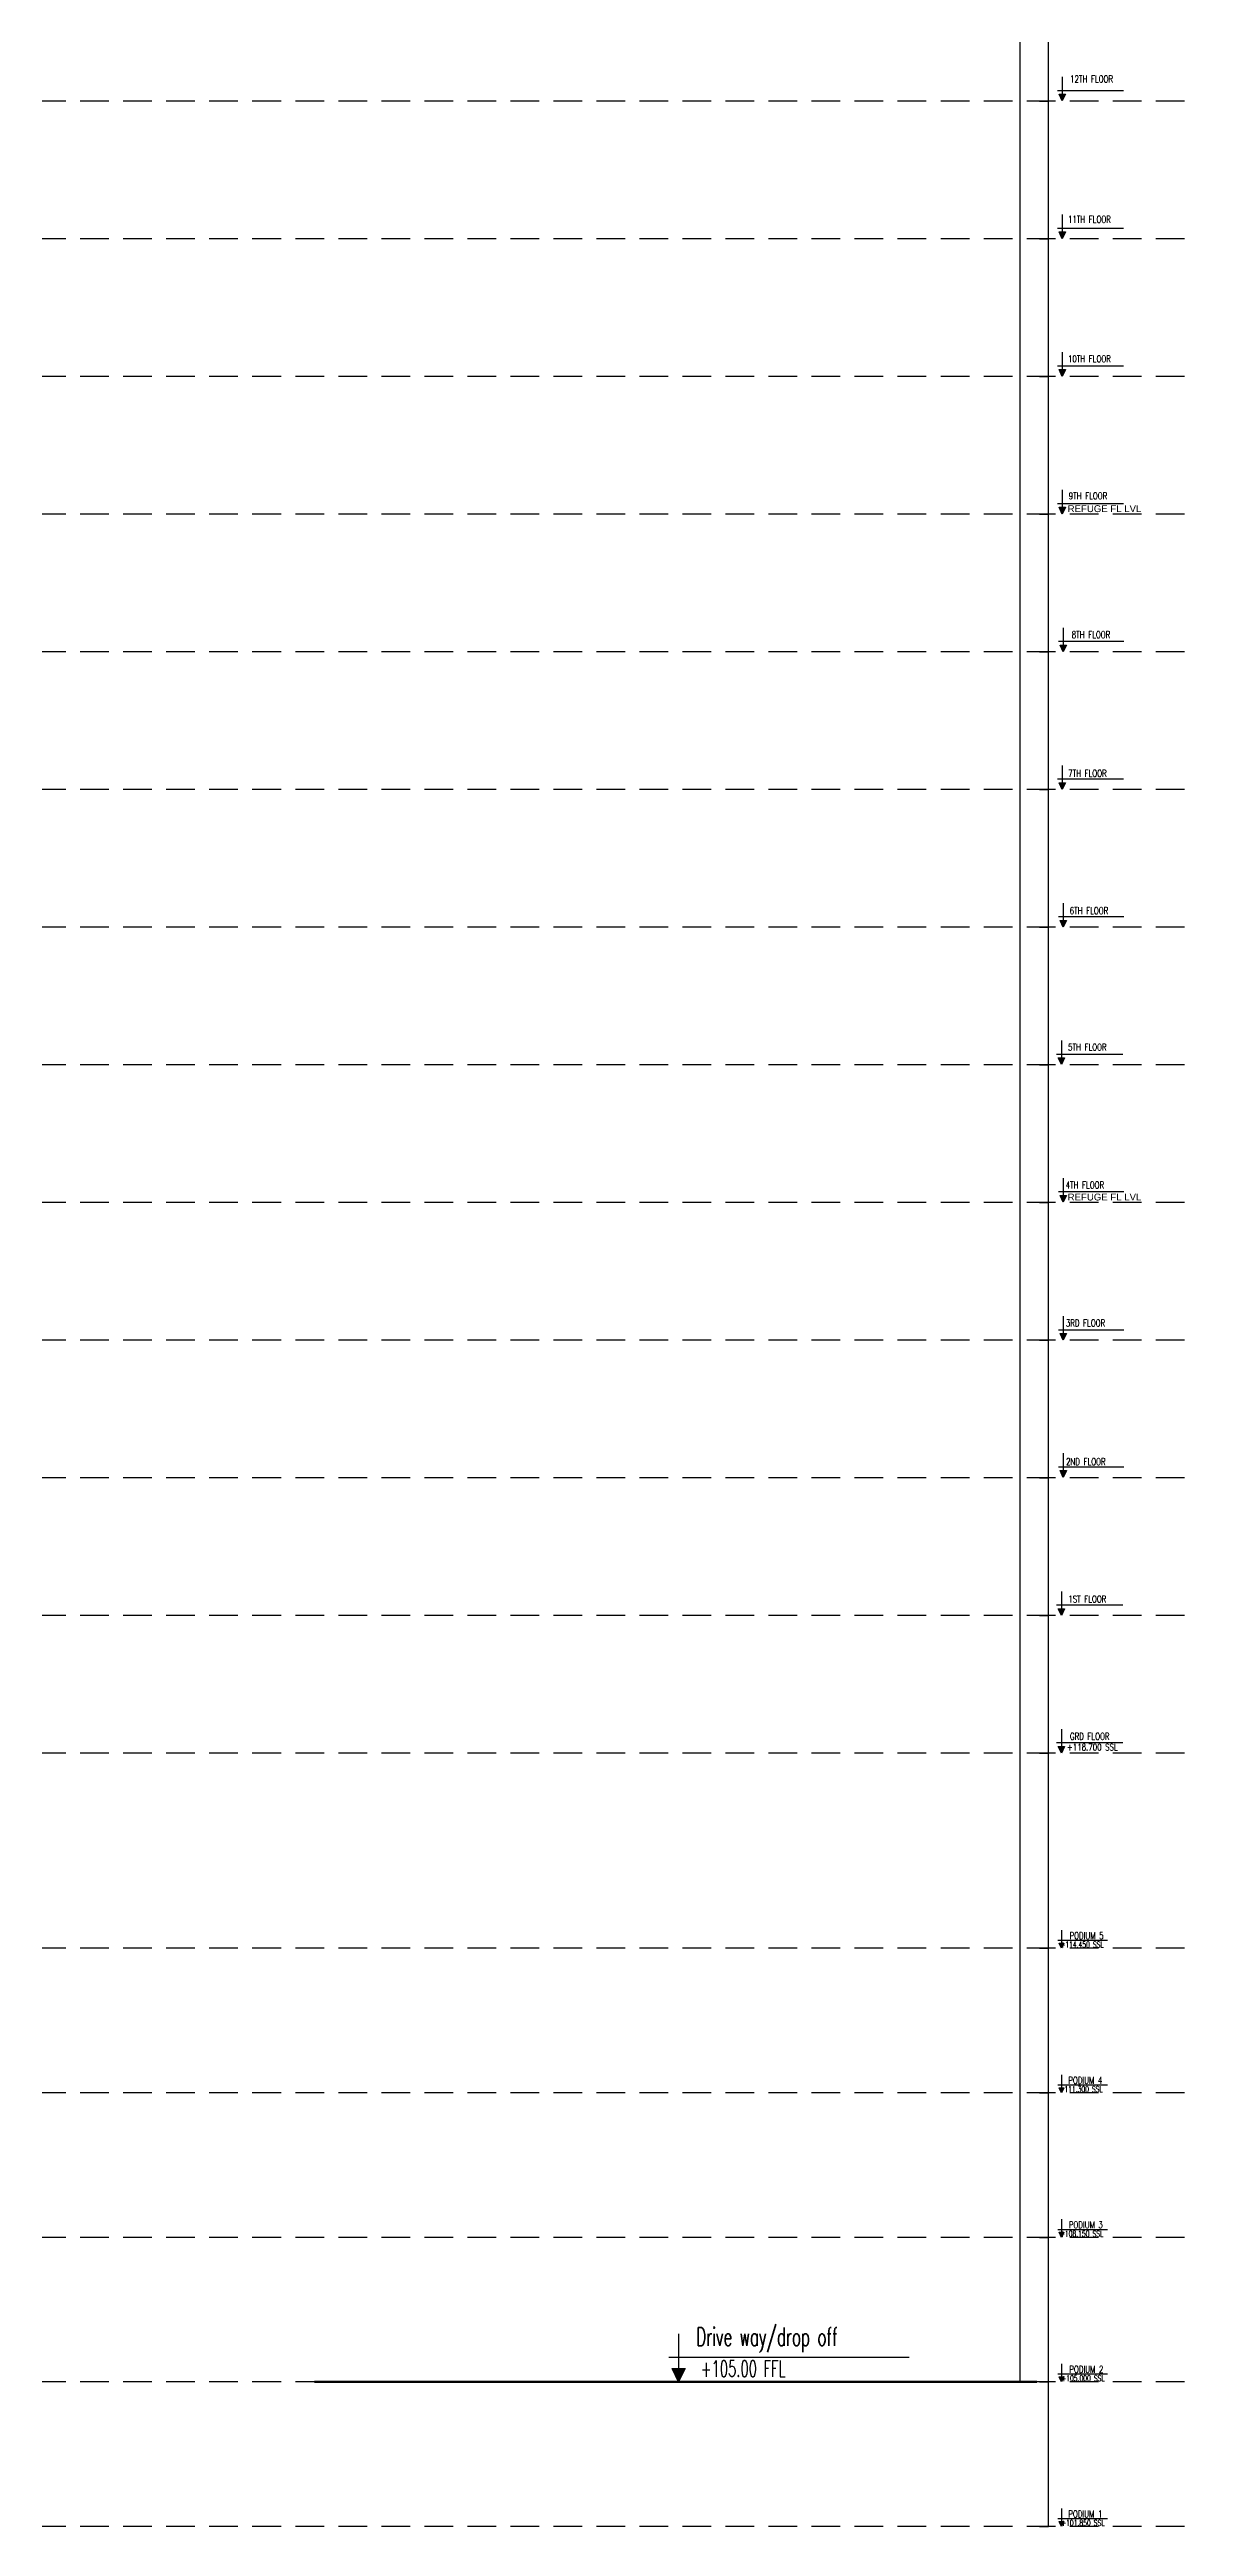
# Model space of a CAD drawing. Header units: millimetres. Extents: x 1066295 to 1300022, y -5734212 to -5454663.
# Drawn here: x 1234621 to 1259352, y -5563843 to -5509869 of the extents above; entities that cross this region are included whole.
import ezdxf
from ezdxf.enums import TextEntityAlignment as Align

# ---------------------------------------------------------------- set-up
doc = ezdxf.new("R2010")
doc.units = ezdxf.units.MM
doc.header["$LTSCALE"] = 1000
doc.header["$MEASUREMENT"] = 0
doc.linetypes.add('AUDIT_D_120904163729-0', pattern=[0])
doc.linetypes.add('T9_PROFILE SECTIONS$0$HIDDEN2', pattern=[0.1875, 0.125, -0.0625])
doc.layers.get('0').update_dxf_attribs({"linetype": 'AUDIT_D_120904163729-0'})
doc.layers.add('T9_PROFILE SECTIONS$0$a-Text', color=4, linetype='Continuous', lineweight=0)
for name, color, linetype in [('T9_PROFILE SECTIONS$0$B-AR-ANNO-E DECK FLOOR$0$a-text', 4, 'Continuous'), ('T9_PROFILE SECTIONS$0$LANDSCAPE', 7, 'Continuous'), ('T9_PROFILE SECTIONS$0$LEVEL', 7, 'Continuous'), ('T9_PROFILE SECTIONS$0$TEXT-RM', 4, 'Continuous')]:
    doc.layers.add(name, color=color, linetype=linetype)
doc.styles.add('T9_PROFILE SECTIONS$0$AR', font='arial.ttf')
doc.styles.add('T9_PROFILE SECTIONS$0$B-AR-ANNO-E DECK FLOOR$0$DIMTEXT', font='SIMPLEX.shx', dxfattribs={"width": 0.75})
doc.styles.add('T9_PROFILE SECTIONS$0$DIM150', font='SIMPLEX.shx', dxfattribs={"width": 0.6})
doc.styles.add('T9_PROFILE SECTIONS$0$TEXT1', font='simplex.shx', dxfattribs={"width": 0.8})
doc.dimstyles.new('T9_PROFILE SECTIONS$0$dim 20', dxfattribs={"dimtxt": 0.25, "dimasz": 0.02, "dimexe": 0.01, "dimexo": 0, "dimgap": 0.05, "dimtad": 1, "dimdec": 0, "dimlfac": 1000, "dimzin": 9, "dimdsep": 46, "dimtxsty": 'T9_PROFILE SECTIONS$0$TEXT1', "dimblk": 'T9_PROFILE SECTIONS$0$_ArchTick', "dimcen": 1, "dimdle": 0.015, "dimclrd": 8, "dimclre": 251, "dimclrt": 2, "dimadec": 0, "dimazin": 0, "dimtfac": 1, "dimtdec": 0, "dimtmove": 2, "dimatfit": 3, "dimldrblk": 'T9_PROFILE SECTIONS$0$_DOT', "dimfxl": 1, "dimlwd": -1, "dimarcsym": 0})

# ---------------------------------------------------------------- blocks, each defined once
blk = doc.blocks.new('T9_PROFILE SECTIONS$0$_ArchTick')
at = {"color": 0, "linetype": 'ByBlock', "const_width": 0.15}
blk.add_lwpolyline([(-0.5, -0.5), (0.5, 0.5)], dxfattribs=at)
blk = doc.blocks.new('*D774')
at = {"color": 251, "lineweight": -2, "transparency": 16777216}
for p, q in [((1257938.681352629, -5558295.054031182), (1258133.385596005, -5558295.054031182)), ((1257938.681352464, -5561445.054031181), (1258133.385596005, -5561445.054031181))]:
    blk.add_line(p, q, dxfattribs=at)
at = {"color": 8, "transparency": 16777216}
blk.add_line((1258133.375596005, -5561445.069031181), (1258133.375596005, -5558295.039031182), dxfattribs=at)
at = {"color": 8, "transparency": 16777216, "xscale": 0.02, "yscale": 0.02, "zscale": 0.02}
for p, rotation in [((1258133.375596005, -5558295.054031182), 90), ((1258133.375596005, -5561445.054031181), 270)]:
    blk.add_blockref('T9_PROFILE SECTIONS$0$_ArchTick', p, dxfattribs=dict(at, rotation=rotation))
at = {"color": 2, "transparency": 16777216, "insert": (1258133.175596006, -5559870.054031182), "char_height": 0.3, "attachment_point": 5, "rotation": 90, "style": 'T9_PROFILE SECTIONS$0$TEXT1'}
blk.add_mtext('3150000', dxfattribs=at)
blk = doc.blocks.new('T9_PROFILE SECTIONS$0$_DOT')
at = {"color": 0, "linetype": 'ByBlock'}
blk.add_line((-0.5, 0), (-1, 0), dxfattribs=at)
at = {"color": 0, "linetype": 'ByBlock', "const_width": 0.5}
blk.add_lwpolyline([(-0.25, 0, 1), (0.25, 0, 1)], format="xyb", close=True, dxfattribs=at)
blk = doc.blocks.new('*D775')
at = {"color": 251, "lineweight": -2, "transparency": 16777216}
for p, q in [((1257938.681352793, -5555145.054031181), (1258133.385596324, -5555145.054031181)), ((1257938.681352629, -5558295.054031182), (1258133.385596324, -5558295.054031182))]:
    blk.add_line(p, q, dxfattribs=at)
at = {"color": 8, "transparency": 16777216}
blk.add_line((1258133.375596324, -5558295.069031182), (1258133.375596324, -5555145.039031181), dxfattribs=at)
at = {"color": 8, "transparency": 16777216, "xscale": 0.02, "yscale": 0.02, "zscale": 0.02}
for p, rotation in [((1258133.375596324, -5555145.054031181), 90), ((1258133.375596324, -5558295.054031182), 270)]:
    blk.add_blockref('T9_PROFILE SECTIONS$0$_ArchTick', p, dxfattribs=dict(at, rotation=rotation))
at = {"color": 2, "transparency": 16777216, "insert": (1258133.175596325, -5556720.054031182), "char_height": 0.3, "attachment_point": 5, "rotation": 90, "style": 'T9_PROFILE SECTIONS$0$TEXT1'}
blk.add_mtext('3150000', dxfattribs=at)
blk = doc.blocks.new('*D776')
at = {"color": 251, "lineweight": -2, "transparency": 16777216}
for p, q in [((1257938.681352959, -5551995.054031181), (1258133.385596643, -5551995.054031181)), ((1257938.681352793, -5555145.054031181), (1258133.385596643, -5555145.054031181))]:
    blk.add_line(p, q, dxfattribs=at)
at = {"color": 8, "transparency": 16777216}
blk.add_line((1258133.375596643, -5555145.069031181), (1258133.375596643, -5551995.039031181), dxfattribs=at)
at = {"color": 8, "transparency": 16777216, "xscale": 0.02, "yscale": 0.02, "zscale": 0.02}
for p, rotation in [((1258133.375596643, -5551995.054031181), 90), ((1258133.375596643, -5555145.054031181), 270)]:
    blk.add_blockref('T9_PROFILE SECTIONS$0$_ArchTick', p, dxfattribs=dict(at, rotation=rotation))
at = {"color": 2, "transparency": 16777216, "insert": (1258133.175596644, -5553570.054031181), "char_height": 0.3, "attachment_point": 5, "rotation": 90, "style": 'T9_PROFILE SECTIONS$0$TEXT1'}
blk.add_mtext('3150000', dxfattribs=at)
blk = doc.blocks.new('*D777')
at = {"color": 251, "lineweight": -2, "transparency": 16777216}
for p, q in [((1257938.681353123, -5548845.054031632), (1258133.385596963, -5548845.054031632)), ((1257938.681352959, -5551995.054031181), (1258133.385596963, -5551995.054031181))]:
    blk.add_line(p, q, dxfattribs=at)
at = {"color": 8, "transparency": 16777216}
blk.add_line((1258133.375596963, -5551995.069031181), (1258133.375596963, -5548845.039031632), dxfattribs=at)
at = {"color": 8, "transparency": 16777216, "xscale": 0.02, "yscale": 0.02, "zscale": 0.02}
for p, rotation in [((1258133.375596963, -5548845.054031632), 90), ((1258133.375596963, -5551995.054031181), 270)]:
    blk.add_blockref('T9_PROFILE SECTIONS$0$_ArchTick', p, dxfattribs=dict(at, rotation=rotation))
at = {"color": 2, "transparency": 16777216, "insert": (1258133.175596964, -5550420.054031407), "char_height": 0.3, "attachment_point": 5, "rotation": 90, "style": 'T9_PROFILE SECTIONS$0$TEXT1'}
blk.add_mtext('3150000', dxfattribs=at)
blk = doc.blocks.new('*D778')
at = {"color": 251, "lineweight": -2, "transparency": 16777216}
for p, q in [((1257938.681353316, -5544595.054031632), (1258133.385597362, -5544595.054031632)), ((1257938.681353123, -5548845.054031632), (1258133.385597362, -5548845.054031632))]:
    blk.add_line(p, q, dxfattribs=at)
at = {"color": 8, "transparency": 16777216}
blk.add_line((1258133.375597362, -5548845.069031632), (1258133.375597362, -5544595.039031632), dxfattribs=at)
at = {"color": 8, "transparency": 16777216, "xscale": 0.02, "yscale": 0.02, "zscale": 0.02}
for p, rotation in [((1258133.375597362, -5544595.054031632), 90), ((1258133.375597362, -5548845.054031632), 270)]:
    blk.add_blockref('T9_PROFILE SECTIONS$0$_ArchTick', p, dxfattribs=dict(at, rotation=rotation))
at = {"color": 2, "transparency": 16777216, "insert": (1258133.175597363, -5546720.054031632), "char_height": 0.3, "attachment_point": 5, "rotation": 90, "style": 'T9_PROFILE SECTIONS$0$TEXT1'}
blk.add_mtext('4250000', dxfattribs=at)
blk = doc.blocks.new('*D779')
at = {"color": 251, "lineweight": -2, "transparency": 16777216}
for p, q in [((1257938.681353481, -5541595.054031632), (1258133.385597681, -5541595.054031632)), ((1257938.681353316, -5544595.054031632), (1258133.385597681, -5544595.054031632))]:
    blk.add_line(p, q, dxfattribs=at)
at = {"color": 8, "transparency": 16777216}
blk.add_line((1258133.375597681, -5544595.069031632), (1258133.375597681, -5541595.039031632), dxfattribs=at)
at = {"color": 8, "transparency": 16777216, "xscale": 0.02, "yscale": 0.02, "zscale": 0.02}
for p, rotation in [((1258133.375597681, -5541595.054031632), 90), ((1258133.375597681, -5544595.054031632), 270)]:
    blk.add_blockref('T9_PROFILE SECTIONS$0$_ArchTick', p, dxfattribs=dict(at, rotation=rotation))
at = {"color": 2, "transparency": 16777216, "insert": (1258133.175597682, -5543095.054031632), "char_height": 0.3, "attachment_point": 5, "rotation": 90, "style": 'T9_PROFILE SECTIONS$0$TEXT1'}
blk.add_mtext('3000000', dxfattribs=at)
blk = doc.blocks.new('*D780')
at = {"color": 251, "lineweight": -2, "transparency": 16777216}
for p, q in [((1257938.681353645, -5538595.054031978), (1258133.385598, -5538595.054031978)), ((1257938.681353481, -5541595.054031632), (1258133.385598, -5541595.054031632))]:
    blk.add_line(p, q, dxfattribs=at)
at = {"color": 8, "transparency": 16777216}
blk.add_line((1258133.375598, -5541595.069031632), (1258133.375598, -5538595.039031979), dxfattribs=at)
at = {"color": 8, "transparency": 16777216, "xscale": 0.02, "yscale": 0.02, "zscale": 0.02}
for p, rotation in [((1258133.375598, -5538595.054031978), 90), ((1258133.375598, -5541595.054031632), 270)]:
    blk.add_blockref('T9_PROFILE SECTIONS$0$_ArchTick', p, dxfattribs=dict(at, rotation=rotation))
at = {"color": 2, "transparency": 16777216, "insert": (1258133.175598001, -5540095.054031805), "char_height": 0.3, "attachment_point": 5, "rotation": 90, "style": 'T9_PROFILE SECTIONS$0$TEXT1'}
blk.add_mtext('3000000', dxfattribs=at)
blk = doc.blocks.new('*D781')
at = {"color": 251, "lineweight": -2, "transparency": 16777216}
for p, q in [((1257938.681353811, -5535595.054031978), (1258133.38559832, -5535595.054031978)), ((1257938.681353645, -5538595.054031978), (1258133.38559832, -5538595.054031978))]:
    blk.add_line(p, q, dxfattribs=at)
at = {"color": 8, "transparency": 16777216}
blk.add_line((1258133.37559832, -5538595.069031978), (1258133.37559832, -5535595.039031979), dxfattribs=at)
at = {"color": 8, "transparency": 16777216, "xscale": 0.02, "yscale": 0.02, "zscale": 0.02}
for p, rotation in [((1258133.37559832, -5535595.054031978), 90), ((1258133.37559832, -5538595.054031978), 270)]:
    blk.add_blockref('T9_PROFILE SECTIONS$0$_ArchTick', p, dxfattribs=dict(at, rotation=rotation))
at = {"color": 2, "transparency": 16777216, "insert": (1258133.175598321, -5537095.054031978), "char_height": 0.3, "attachment_point": 5, "rotation": 90, "style": 'T9_PROFILE SECTIONS$0$TEXT1'}
blk.add_mtext('3000000', dxfattribs=at)
blk = doc.blocks.new('*D782')
at = {"color": 251, "lineweight": -2, "transparency": 16777216}
for p, q in [((1257938.681353975, -5532595.054031978), (1258133.385598639, -5532595.054031978)), ((1257938.681353811, -5535595.054031978), (1258133.385598639, -5535595.054031978))]:
    blk.add_line(p, q, dxfattribs=at)
at = {"color": 8, "transparency": 16777216}
blk.add_line((1258133.375598639, -5535595.069031978), (1258133.375598639, -5532595.039031979), dxfattribs=at)
at = {"color": 8, "transparency": 16777216, "xscale": 0.02, "yscale": 0.02, "zscale": 0.02}
for p, rotation in [((1258133.375598639, -5532595.054031978), 90), ((1258133.375598639, -5535595.054031978), 270)]:
    blk.add_blockref('T9_PROFILE SECTIONS$0$_ArchTick', p, dxfattribs=dict(at, rotation=rotation))
at = {"color": 2, "transparency": 16777216, "insert": (1258133.17559864, -5534095.054031978), "char_height": 0.3, "attachment_point": 5, "rotation": 90, "style": 'T9_PROFILE SECTIONS$0$TEXT1'}
blk.add_mtext('3000000', dxfattribs=at)
blk = doc.blocks.new('*D783')
at = {"color": 251, "lineweight": -2, "transparency": 16777216}
for p, q in [((1257938.68135414, -5529595.054031978), (1258133.385598958, -5529595.054031978)), ((1257938.681353975, -5532595.054031978), (1258133.385598958, -5532595.054031978))]:
    blk.add_line(p, q, dxfattribs=at)
at = {"color": 8, "transparency": 16777216}
blk.add_line((1258133.375598958, -5532595.069031978), (1258133.375598958, -5529595.039031979), dxfattribs=at)
at = {"color": 8, "transparency": 16777216, "xscale": 0.02, "yscale": 0.02, "zscale": 0.02}
for p, rotation in [((1258133.375598958, -5529595.054031978), 90), ((1258133.375598958, -5532595.054031978), 270)]:
    blk.add_blockref('T9_PROFILE SECTIONS$0$_ArchTick', p, dxfattribs=dict(at, rotation=rotation))
at = {"color": 2, "transparency": 16777216, "insert": (1258133.175598959, -5531095.054031978), "char_height": 0.3, "attachment_point": 5, "rotation": 90, "style": 'T9_PROFILE SECTIONS$0$TEXT1'}
blk.add_mtext('3000000', dxfattribs=at)
blk = doc.blocks.new('*D784')
at = {"color": 251, "lineweight": -2, "transparency": 16777216}
for p, q in [((1257938.681354303, -5526595.054031978), (1258133.385599276, -5526595.054031978)), ((1257938.68135414, -5529595.054031978), (1258133.385599276, -5529595.054031978))]:
    blk.add_line(p, q, dxfattribs=at)
at = {"color": 8, "transparency": 16777216}
blk.add_line((1258133.375599276, -5529595.069031978), (1258133.375599276, -5526595.039031979), dxfattribs=at)
at = {"color": 8, "transparency": 16777216, "xscale": 0.02, "yscale": 0.02, "zscale": 0.02}
for p, rotation in [((1258133.375599276, -5526595.054031978), 90), ((1258133.375599276, -5529595.054031978), 270)]:
    blk.add_blockref('T9_PROFILE SECTIONS$0$_ArchTick', p, dxfattribs=dict(at, rotation=rotation))
at = {"color": 2, "transparency": 16777216, "insert": (1258133.175599277, -5528095.054031978), "char_height": 0.3, "attachment_point": 5, "rotation": 90, "style": 'T9_PROFILE SECTIONS$0$TEXT1'}
blk.add_mtext('3000000', dxfattribs=at)
blk = doc.blocks.new('*D785')
at = {"color": 251, "lineweight": -2, "transparency": 16777216}
for p, q in [((1257938.681354469, -5523595.054031978), (1258133.385599597, -5523595.054031978)), ((1257938.681354303, -5526595.054031978), (1258133.385599597, -5526595.054031978))]:
    blk.add_line(p, q, dxfattribs=at)
at = {"color": 8, "transparency": 16777216}
blk.add_line((1258133.375599597, -5526595.069031978), (1258133.375599597, -5523595.039031979), dxfattribs=at)
at = {"color": 8, "transparency": 16777216, "xscale": 0.02, "yscale": 0.02, "zscale": 0.02}
for p, rotation in [((1258133.375599597, -5523595.054031978), 90), ((1258133.375599597, -5526595.054031978), 270)]:
    blk.add_blockref('T9_PROFILE SECTIONS$0$_ArchTick', p, dxfattribs=dict(at, rotation=rotation))
at = {"color": 2, "transparency": 16777216, "insert": (1258133.175599598, -5525095.054031978), "char_height": 0.3, "attachment_point": 5, "rotation": 90, "style": 'T9_PROFILE SECTIONS$0$TEXT1'}
blk.add_mtext('3000000', dxfattribs=at)
blk = doc.blocks.new('*D786')
at = {"color": 251, "lineweight": -2, "transparency": 16777216}
for p, q in [((1257938.681354635, -5520595.054031978), (1258133.385599916, -5520595.054031978)), ((1257938.681354469, -5523595.054031978), (1258133.385599916, -5523595.054031978))]:
    blk.add_line(p, q, dxfattribs=at)
at = {"color": 8, "transparency": 16777216}
blk.add_line((1258133.375599916, -5523595.069031978), (1258133.375599916, -5520595.039031979), dxfattribs=at)
at = {"color": 8, "transparency": 16777216, "xscale": 0.02, "yscale": 0.02, "zscale": 0.02}
for p, rotation in [((1258133.375599916, -5520595.054031978), 90), ((1258133.375599916, -5523595.054031978), 270)]:
    blk.add_blockref('T9_PROFILE SECTIONS$0$_ArchTick', p, dxfattribs=dict(at, rotation=rotation))
at = {"color": 2, "transparency": 16777216, "insert": (1258133.175599917, -5522095.054031978), "char_height": 0.3, "attachment_point": 5, "rotation": 90, "style": 'T9_PROFILE SECTIONS$0$TEXT1'}
blk.add_mtext('3000000', dxfattribs=at)
blk = doc.blocks.new('*D787')
at = {"color": 251, "lineweight": -2, "transparency": 16777216}
for p, q in [((1257938.6813548, -5517595.054031978), (1258133.385600235, -5517595.054031978)), ((1257938.681354635, -5520595.054031978), (1258133.385600235, -5520595.054031978))]:
    blk.add_line(p, q, dxfattribs=at)
at = {"color": 8, "transparency": 16777216}
blk.add_line((1258133.375600235, -5520595.069031978), (1258133.375600235, -5517595.039031979), dxfattribs=at)
at = {"color": 8, "transparency": 16777216, "xscale": 0.02, "yscale": 0.02, "zscale": 0.02}
for p, rotation in [((1258133.375600235, -5517595.054031978), 90), ((1258133.375600235, -5520595.054031978), 270)]:
    blk.add_blockref('T9_PROFILE SECTIONS$0$_ArchTick', p, dxfattribs=dict(at, rotation=rotation))
at = {"color": 2, "transparency": 16777216, "insert": (1258133.175600236, -5519095.054031978), "char_height": 0.3, "attachment_point": 5, "rotation": 90, "style": 'T9_PROFILE SECTIONS$0$TEXT1'}
blk.add_mtext('3000000', dxfattribs=at)
blk = doc.blocks.new('*D788')
at = {"color": 251, "lineweight": -2, "transparency": 16777216}
for p, q in [((1257938.681354965, -5514595.054031978), (1258133.385600554, -5514595.054031978)), ((1257938.6813548, -5517595.054031978), (1258133.385600554, -5517595.054031978))]:
    blk.add_line(p, q, dxfattribs=at)
at = {"color": 8, "transparency": 16777216}
blk.add_line((1258133.375600554, -5517595.069031978), (1258133.375600554, -5514595.039031979), dxfattribs=at)
at = {"color": 8, "transparency": 16777216, "xscale": 0.02, "yscale": 0.02, "zscale": 0.02}
for p, rotation in [((1258133.375600554, -5514595.054031978), 90), ((1258133.375600554, -5517595.054031978), 270)]:
    blk.add_blockref('T9_PROFILE SECTIONS$0$_ArchTick', p, dxfattribs=dict(at, rotation=rotation))
at = {"color": 2, "transparency": 16777216, "insert": (1258133.175600555, -5516095.054031978), "char_height": 0.3, "attachment_point": 5, "rotation": 90, "style": 'T9_PROFILE SECTIONS$0$TEXT1'}
blk.add_mtext('3000000', dxfattribs=at)
blk = doc.blocks.new('*D789')
at = {"color": 251, "lineweight": -2, "transparency": 16777216}
for p, q in [((1257938.68135513, -5511595.054031978), (1258133.385600874, -5511595.054031978)), ((1257938.681354965, -5514595.054031978), (1258133.385600874, -5514595.054031978))]:
    blk.add_line(p, q, dxfattribs=at)
at = {"color": 8, "transparency": 16777216}
blk.add_line((1258133.375600873, -5514595.069031978), (1258133.375600873, -5511595.039031979), dxfattribs=at)
at = {"color": 8, "transparency": 16777216, "xscale": 0.02, "yscale": 0.02, "zscale": 0.02}
for p, rotation in [((1258133.375600873, -5511595.054031978), 90), ((1258133.375600873, -5514595.054031978), 270)]:
    blk.add_blockref('T9_PROFILE SECTIONS$0$_ArchTick', p, dxfattribs=dict(at, rotation=rotation))
at = {"color": 2, "transparency": 16777216, "insert": (1258133.175600874, -5513095.054031978), "char_height": 0.3, "attachment_point": 5, "rotation": 90, "style": 'T9_PROFILE SECTIONS$0$TEXT1'}
blk.add_mtext('3000000', dxfattribs=at)
blk = doc.blocks.new('*D790')
at = {"color": 251, "lineweight": -2, "transparency": 16777216}
for p, q in [((1257938.681355296, -5508595.054031978), (1258133.385601193, -5508595.054031978)), ((1257938.68135513, -5511595.054031978), (1258133.385601193, -5511595.054031978))]:
    blk.add_line(p, q, dxfattribs=at)
at = {"color": 8, "transparency": 16777216}
blk.add_line((1258133.375601193, -5511595.069031978), (1258133.375601193, -5508595.039031979), dxfattribs=at)
at = {"color": 8, "transparency": 16777216, "xscale": 0.02, "yscale": 0.02, "zscale": 0.02}
for p, rotation in [((1258133.375601193, -5508595.054031978), 90), ((1258133.375601193, -5511595.054031978), 270)]:
    blk.add_blockref('T9_PROFILE SECTIONS$0$_ArchTick', p, dxfattribs=dict(at, rotation=rotation))
at = {"color": 2, "transparency": 16777216, "insert": (1258133.175601194, -5510095.054031978), "char_height": 0.3, "attachment_point": 5, "rotation": 90, "style": 'T9_PROFILE SECTIONS$0$TEXT1'}
blk.add_mtext('3000000', dxfattribs=at)
blk = doc.blocks.new('*D791')
at = {"color": 251, "lineweight": -2, "transparency": 16777216}
for p, q in [((1257938.681355462, -5505595.054031978), (1258133.385601512, -5505595.054031978)), ((1257938.681355296, -5508595.054031978), (1258133.385601512, -5508595.054031978))]:
    blk.add_line(p, q, dxfattribs=at)
at = {"color": 8, "transparency": 16777216}
blk.add_line((1258133.375601512, -5508595.069031978), (1258133.375601512, -5505595.039031979), dxfattribs=at)
at = {"color": 8, "transparency": 16777216, "xscale": 0.02, "yscale": 0.02, "zscale": 0.02}
for p, rotation in [((1258133.375601512, -5505595.054031978), 90), ((1258133.375601512, -5508595.054031978), 270)]:
    blk.add_blockref('T9_PROFILE SECTIONS$0$_ArchTick', p, dxfattribs=dict(at, rotation=rotation))
at = {"color": 2, "transparency": 16777216, "insert": (1258133.175601513, -5507095.054031978), "char_height": 0.3, "attachment_point": 5, "rotation": 90, "style": 'T9_PROFILE SECTIONS$0$TEXT1'}
blk.add_mtext('3000000', dxfattribs=at)
blk = doc.blocks.new('*D807')
at = {"color": 251, "lineweight": -2, "transparency": 16777216}
for p, q in [((1257938.681358132, -5458795.05403198), (1257506.821464207, -5458795.05403198)), ((1257938.681352954, -5558295.054031181), (1257506.821464207, -5558295.054031181))]:
    blk.add_line(p, q, dxfattribs=at)
at = {"color": 8, "transparency": 16777216}
blk.add_line((1257506.831464207, -5458795.039031981), (1257506.831464207, -5558295.069031181), dxfattribs=at)
at = {"color": 8, "transparency": 16777216, "xscale": 0.02, "yscale": 0.02, "zscale": 0.02}
for p, rotation in [((1257506.831464207, -5458795.05403198), 90), ((1257506.831464207, -5558295.054031181), 270)]:
    blk.add_blockref('T9_PROFILE SECTIONS$0$_ArchTick', p, dxfattribs=dict(at, rotation=rotation))
at = {"color": 2, "transparency": 16777216, "insert": (1257506.631464208, -5508545.054031581), "char_height": 0.3, "attachment_point": 5, "rotation": 90, "style": 'T9_PROFILE SECTIONS$0$TEXT1'}
blk.add_mtext('99500000 TOTAL BLDG HT. ', dxfattribs=at)
blk = doc.blocks.new('T9_PROFILE SECTIONS')
at = {"layer": 'T9_PROFILE SECTIONS$0$LEVEL'}
for points in [[(1258505.389550142, -5508444.785347691), (1258366.058345165, -5508444.785347675), (1258435.723947639, -5508592.132029515)], [(1258505.389550142, -5511444.785347691), (1258366.058345165, -5511444.785347675), (1258435.723947639, -5511592.132029515)], [(1258505.389550142, -5514444.785347691), (1258366.058345165, -5514444.785347675), (1258435.723947639, -5514592.132029515)], [(1258505.389550142, -5517444.785347691), (1258366.058345165, -5517444.785347675), (1258435.723947639, -5517592.132029515)], [(1258525.569550055, -5520447.70735029), (1258386.238345078, -5520447.707350273), (1258455.903947552, -5520595.054032112)], [(1258505.569549549, -5523447.707350289), (1258366.238344572, -5523447.707350273), (1258435.903947047, -5523595.054032112)], [(1258525.569549259, -5526447.707350289), (1258386.238344282, -5526447.707350273), (1258455.903946756, -5526595.054032112)], [(1258485.569548933, -5529443.291050809), (1258346.238343956, -5529443.291050792), (1258415.903946431, -5529590.637732632)], [(1258525.569548659, -5532440.361351384), (1258386.238343682, -5532440.36135137), (1258455.903946157, -5532587.70803321)], [(1258525.569548481, -5535449.324356083), (1258386.238343504, -5535449.324356066), (1258455.903945978, -5535596.671037905)], [(1258525.569548176, -5538437.984414496), (1258386.2383432, -5538437.984414483), (1258455.903945674, -5538585.331096321)], [(1258485.569547723, -5541447.707349941), (1258346.238342746, -5541447.707349924), (1258415.903945221, -5541595.054031763)], [(1258485.569547404, -5544447.707349941), (1258346.238342427, -5544447.707349924), (1258415.903944902, -5544595.054031763)], [(1258468.153146778, -5548734.54401909), (1258363.654743046, -5548734.54401908), (1258415.903944902, -5548845.054030459)], [(1258468.153146778, -5551884.544019089), (1258363.654743045, -5551884.544019078), (1258415.903944902, -5551995.054030458)], [(1258468.153146778, -5555034.544019088), (1258363.654743046, -5555034.544019078), (1258415.903944902, -5555145.054030457)], [(1250213.958646948, -5558000.360604724), (1249935.296236995, -5558000.360604757), (1250074.627442006, -5558295.053968403)], [(1258468.153146778, -5558184.544019092), (1258363.654743045, -5558184.544019082), (1258415.903944902, -5558295.054030461)], [(1258468.153146778, -5561334.544019088), (1258363.654743045, -5561334.544019077), (1258415.903944902, -5561445.054030456)]]:
    blk.add_hatch(color=2, dxfattribs=at).paths.add_polyline_path(points)
at = {"layer": 'T9_PROFILE SECTIONS$0$LANDSCAPE', "color": 3, "const_width": 50, "elevation": -0.01002673902358399}
blk.add_lwpolyline([(1257881.902493173, -5558295.054031181), (1242134.43704693, -5558295.054031181)], dxfattribs=at)
at = {"layer": 'T9_PROFILE SECTIONS$0$LEVEL', "color": 2}
for p, q in [((1258435.723947695, -5508067.101646582, -0.01002673908677164), (1258435.723947655, -5508444.785347682, -0.01002673908677164)), ((1258330.768252481, -5508362.132371142, -0.01002673908677164), (1259766.659371036, -5508362.132371294, -0.01002673908677164)), ((1258435.723947695, -5511067.101646582, -0.01002673908677164), (1258435.723947655, -5511444.785347682, -0.01002673908677164)), ((1258330.768252481, -5511362.132371142, -0.01002673908677164), (1259766.659371036, -5511362.132371294, -0.01002673908677164)), ((1258330.768252481, -5514362.132371142, -0.01002673908677164), (1259766.659371036, -5514362.132371294, -0.01002673908677164)), ((1258435.723947695, -5514067.101646582, -0.01002673908677164), (1258435.723947655, -5514444.785347682, -0.01002673908677164)), ((1258435.723947695, -5517067.101646582, -0.01002673908677164), (1258435.723947655, -5517444.785347682, -0.01002673908677164)), ((1258330.768252481, -5517362.132371142, -0.01002673908677164), (1259766.659371036, -5517362.132371294, -0.01002673908677164)), ((1258350.948252394, -5520365.054373741, -0.01002673909674005), (1259776.749370993, -5520365.054373892, -0.01002673909674005)), ((1258455.903947608, -5520070.023649183, -0.01002673909674005), (1258455.903947568, -5520447.707350282, -0.01002673909674005)), ((1258435.903947102, -5523070.023649182, -0.01002673903853661), (1258435.903947063, -5523447.707350281, -0.01002673903853661)), ((1258330.948251889, -5523365.054373739, -0.01002673903853661), (1259766.74937074, -5523365.054373892, -0.01002673903853661)), ((1258350.948251599, -5526365.054373739, -0.01002673909674005), (1259776.749370595, -5526365.054373892, -0.01002673909674005)), ((1258455.903946812, -5526070.023649182, -0.01002673909674005), (1258455.903946772, -5526447.707350281, -0.01002673909674005)), ((1258415.903946487, -5529065.607349702, -0.01002673909674005), (1258415.903946446, -5529443.291050801, -0.01002673909674005)), ((1258310.948251273, -5529360.63807426, -0.01002673909674005), (1259756.749370432, -5529360.638074414, -0.01002673909674005)), ((1258350.948250999, -5532357.708374835, -0.01002673903853661), (1259776.749370295, -5532357.708374987, -0.01002673903853661)), ((1258455.903946213, -5532062.677650277, -0.01002673903853661), (1258455.903946172, -5532440.361351375, -0.01002673903853661)), ((1258350.948250821, -5535366.671379533, -0.01002673909674005), (1259776.749370206, -5535366.671379685, -0.01002673909674005)), ((1258455.903946035, -5535071.640654976, -0.01002673909674005), (1258455.903945994, -5535449.324356074, -0.01002673909674005)), ((1258455.903945731, -5538060.30071339, -0.01002673909674005), (1258455.90394569, -5538437.98441449, -0.01002673909674005)), ((1258350.948250517, -5538355.331437949, -0.01002673909674005), (1259776.749370054, -5538355.331438101, -0.01002673909674005)), ((1258310.948250063, -5541365.054373391, -0.01002673903853661), (1259756.749369827, -5541365.054373546, -0.01002673903853661)), ((1258415.903945277, -5541070.023648834, -0.01002673903853661), (1258415.903945237, -5541447.707349933, -0.01002673903853661)), ((1258415.903944958, -5544070.023648834, -0.01002673903853661), (1258415.903944917, -5544447.707349933, -0.01002673903853661)), ((1258310.948249744, -5544365.054373391, -0.01002673903853661), (1259756.749369668, -5544365.054373546, -0.01002673903853661)), ((1258415.903944944, -5548451.281243259, -0.01002673902732214), (1258415.903944913, -5548734.544019084, -0.01002673902732214)), ((1258337.187173533, -5548672.554286679, -0.01002673902732214), (1259416.913274186, -5548672.554286794, -0.01002673902732214)), ((1258415.903944943, -5551601.281243258, -0.01002673902732235), (1258415.903944913, -5551884.544019082, -0.01002673902732235)), ((1258337.187173533, -5551822.554286676, -0.01002673902732235), (1259416.913274133, -5551822.554286791, -0.01002673902732235)), ((1258337.187173533, -5554972.554286677, -0.01002673902732235), (1259416.913274425, -5554972.554286792, -0.01002673902732235)), ((1258415.903944944, -5554751.281243257, -0.01002673902732235), (1258415.903944914, -5555034.544019083, -0.01002673902732235)), ((1250074.627441895, -5557244.993202541, 0.103275640533201), (1250074.627441975, -5558000.360604743, 0.103275640533201)), ((1249864.716051199, -5557757.915268289, 0.103275640533201), (1255101.723797291, -5557757.915267728, 0.103275640533201)), ((1258337.187173533, -5558122.55428668, -0.01002673902732235), (1259416.913274545, -5558122.554286795, -0.01002673902732235)), ((1258415.903944943, -5557901.281243262, -0.01002673902732235), (1258415.903944913, -5558184.544019086, -0.01002673902732235)), ((1258337.187173533, -5561272.554286676, -0.01002673902732235), (1259416.913274318, -5561272.554286791, -0.01002673902732235)), ((1258415.903944943, -5561051.281243257, -0.01002673902732235), (1258415.903944913, -5561334.544019082, -0.01002673902732235))]:
    blk.add_line(p, q, dxfattribs=at)
at = {"layer": 'T9_PROFILE SECTIONS$0$LEVEL', "color": 8, "linetype": 'T9_PROFILE SECTIONS$0$HIDDEN2', "ltscale": 5}
for p, q in [((1261097.594794433, -5508595.054031526, -0.0100267390335524), (1103452.47420399, -5508595.054031526, -0.0100267390335524)), ((1261097.594794433, -5511595.054031526, -0.0100267390335524), (1103452.474203671, -5511595.054031526, -0.0100267390335524)), ((1261097.594794433, -5514595.054031526, -0.0100267390335524), (1103452.474203351, -5514595.054031526, -0.0100267390335524)), ((1261097.594794433, -5520595.054031526, -0.0100267390335524), (1103452.474202713, -5520595.054031526, -0.0100267390335524)), ((1261097.594794433, -5523595.054031526, -0.0100267390335524), (1103452.474202393, -5523595.054031526, -0.0100267390335524)), ((1261097.594794433, -5526595.054031526, -0.0100267390335524), (1103452.474202073, -5526595.054031526, -0.0100267390335524)), ((1261097.594794433, -5529595.054031526, -0.0100267390335524), (1103452.474201755, -5529595.054031526, -0.0100267390335524)), ((1261097.594794433, -5535595.054031526, -0.0100267390335524), (1103452.474201117, -5535595.054031526, -0.0100267390335524)), ((1261097.594794433, -5538595.054031526, -0.0100267390335524), (1103452.474200798, -5538595.054031526, -0.0100267390335524)), ((1261097.594794433, -5541595.054031179, -0.0100267390335524), (1103452.474200478, -5541595.054031179, -0.0100267390335524)), ((1261097.594794433, -5544595.054031179, -0.0100267390335524), (1103452.474200159, -5544595.054031179, -0.0100267390335524)), ((1261097.594794433, -5548845.054031179, -0.0100267390335524), (1103452.474199811, -5548845.054031179, -0.0100267390335524)), ((1261097.594794433, -5551995.054031181, -0.01002673903355296), (1103452.474199953, -5551995.054031181, -0.01002673903355296)), ((1261097.594794433, -5555145.054031181, -0.01002673903355296), (1103452.474199172, -5555145.054031181, -0.01002673903355296)), ((1261097.594794433, -5558295.054031182, -0.01002673903355296), (1103452.474198853, -5558295.054031182, -0.01002673903355296)), ((1261097.594794433, -5561445.054031181, -0.01002673903355296), (1103452.474199456, -5561445.054031181, -0.01002673903355296))]:
    blk.add_line(p, q, dxfattribs=at)
at = {"layer": 'T9_PROFILE SECTIONS$0$LEVEL', "color": 1, "linetype": 'T9_PROFILE SECTIONS$0$HIDDEN2', "ltscale": 5}
for p, q in [((1261097.594794433, -5517595.054031526, -0.0100267390335524), (1103452.474203032, -5517595.054031526, -0.0100267390335524)), ((1261097.594794433, -5532595.054031526, -0.0100267390335524), (1103452.474201436, -5532595.054031526, -0.0100267390335524))]:
    blk.add_line(p, q, dxfattribs=at)
at = {"layer": 'T9_PROFILE SECTIONS$0$LEVEL', "color": 2}
for points, elevation in [([(1258366.058345165, -5508444.785347675), (1258505.389550142, -5508444.785347691), (1258435.723947639, -5508592.132029515)], -0.01002673902358399), ([(1258366.058345165, -5511444.785347675), (1258505.389550142, -5511444.785347691), (1258435.723947639, -5511592.132029515)], -0.01002673902358399), ([(1258366.058345165, -5514444.785347675), (1258505.389550142, -5514444.785347691), (1258435.723947639, -5514592.132029515)], -0.01002673902358399), ([(1258366.058345165, -5517444.785347675), (1258505.389550142, -5517444.785347691), (1258435.723947639, -5517592.132029515)], -0.01002673902358399), ([(1258386.238345078, -5520447.707350273), (1258525.569550055, -5520447.70735029), (1258455.903947552, -5520595.054032112)], -0.01002673902358399), ([(1258366.238344572, -5523447.707350273), (1258505.569549549, -5523447.707350289), (1258435.903947047, -5523595.054032112)], -0.01002673902358399), ([(1258386.238344282, -5526447.707350273), (1258525.569549259, -5526447.707350289), (1258455.903946756, -5526595.054032112)], -0.01002673902358399), ([(1258346.238343956, -5529443.291050792), (1258485.569548933, -5529443.291050809), (1258415.903946431, -5529590.637732632)], -0.01002673902358399), ([(1258386.238343682, -5532440.36135137), (1258525.569548659, -5532440.361351384), (1258455.903946157, -5532587.70803321)], -0.01002673902358399), ([(1258386.238343504, -5535449.324356066), (1258525.569548481, -5535449.324356083), (1258455.903945978, -5535596.671037905)], -0.01002673902358399), ([(1258386.2383432, -5538437.984414483), (1258525.569548176, -5538437.984414496), (1258455.903945674, -5538585.331096321)], -0.01002673902358399), ([(1258346.238342746, -5541447.707349924), (1258485.569547723, -5541447.707349941), (1258415.903945221, -5541595.054031763)], -0.01002673902358399), ([(1258346.238342427, -5544447.707349924), (1258485.569547404, -5544447.707349941), (1258415.903944902, -5544595.054031763)], -0.01002673902358399), ([(1258363.654743046, -5548734.54401908), (1258468.153146778, -5548734.54401909), (1258415.903944902, -5548845.054030459)], -0.01002673902358399), ([(1258363.654743045, -5551884.544019078), (1258468.153146778, -5551884.544019089), (1258415.903944902, -5551995.054030458)], -0.01002673902358399), ([(1258363.654743046, -5555034.544019078), (1258468.153146778, -5555034.544019088), (1258415.903944902, -5555145.054030457)], -0.01002673902358399), ([(1249935.296236995, -5558000.360604757), (1250213.958646948, -5558000.360604724), (1250074.627442006, -5558295.053968403)], 0.10327564054317), ([(1258363.654743045, -5558184.544019082), (1258468.153146778, -5558184.544019092), (1258415.903944902, -5558295.054030461)], -0.01002673902358399), ([(1258363.654743045, -5561334.544019077), (1258468.153146778, -5561334.544019088), (1258415.903944902, -5561445.054030456)], -0.01002673902358399)]:
    blk.add_lwpolyline(points, close=True, dxfattribs=dict(at, elevation=elevation))
at = {"layer": 'T9_PROFILE SECTIONS$0$a-Text', "attachment_point": 3, "style": 'T9_PROFILE SECTIONS$0$DIM150'}
for s, insert, char_height, width, rotation in [('+114.450 SSL', (1259337.795462446, -5548700.306955495, -0.01002673901487347), 131.2500000000001, 1550.614482200625, 359.9995687740283), ('+111.300 SSL', (1259316.375150914, -5551850.306955492, -0.01002673901487367), 131.2500000000001, 1550.614482200625, 359.9995687740283), ('+108.150 SSL', (1259328.898232996, -5555000.306955493, -0.01002673901487367), 131.2500000000001, 1550.614482200625, 359.9995687740283), ('+105.00 FFL', (1252402.648352301, -5557831.922384516, 0.1032756405663976), 350.0000000000002, 4134.971952534999, 359.99956878622385), ('+105.000 SSL', (1259357.942622633, -5558150.306955497, -0.01002673901487367), 131.2500000000001, 1550.614482200625, 359.9995687740283), ('+101.850 SSL', (1259355.743182752, -5561300.306955493, -0.01002673901487367), 131.2500000000001, 1550.614482200625, 359.9995687740283)]:
    blk.add_mtext(s, dxfattribs=dict(at, insert=insert, char_height=char_height, width=width, rotation=rotation))
at = {"layer": 'T9_PROFILE SECTIONS$0$B-AR-ANNO-E DECK FLOOR$0$a-text', "extrusion": (1.530311377837467e-13, 0.0014379207060082, 0.9999989661914873), "style": 'T9_PROFILE SECTIONS$0$B-AR-ANNO-E DECK FLOOR$0$DIMTEXT', "width": 0.75}
for s, p in [('4TH FLOOR', (1258508.998355013, -5532283.841024955, -7954.788048692502)), ('3RD FLOOR', (1258512.040584918, -5535291.813701419, -7959.113279358787)), ('2ND FLOOR', (1258516.556872761, -5538309.99419282, -7963.453188068362)), ('1ST FLOOR', (1258565.381056727, -5541306.721973141, -7967.762249448576))]:
    blk.add_text(s, height=150, dxfattribs=at).set_placement(p)
at = {"layer": 'T9_PROFILE SECTIONS$0$B-AR-ANNO-E DECK FLOOR$0$a-text', "style": 'T9_PROFILE SECTIONS$0$B-AR-ANNO-E DECK FLOOR$0$DIMTEXT', "width": 0.75}
blk.add_text('+118.700 SSL', height=150, dxfattribs=at).set_placement((1258539.638720506, -5544537.787904872, -0.01002673900035592))
at = {"layer": 'T9_PROFILE SECTIONS$0$B-AR-ANNO-E DECK FLOOR$0$a-text', "extrusion": (1.530311377837467e-13, 0.0014379207060082, 0.9999989661914871), "char_height": 150, "width": 10682.30582293589, "attachment_point": 5, "text_direction": (1, -1.064252258680894e-10, -1.018665267738216e-19), "style": 'T9_PROFILE SECTIONS$0$B-AR-ANNO-E DECK FLOOR$0$DIMTEXT'}
for s, insert in [('12TH FLOOR', (1259074.002351126, -5508110.375437875, -0.01002673914995929)), ('11TH FLOOR', (1259026.40854556, -5511170.159139556, -0.0100267390335524)), ('10TH FLOOR', (1259026.408545445, -5514210.159139559, -0.0100267390335524)), ('9TH FLOOR', (1258995.963037214, -5517196.532079153, -0.01002673914995929)), ('8TH FLOOR', (1259061.532687726, -5520219.412498318, -0.01002673914995929)), ('7TH FLOOR', (1258983.495535866, -5523243.27044561, -0.0100267390335524)), ('6TH FLOOR', (1259017.761003336, -5526235.574501966, -0.01002673914995929)), ('5TH FLOOR ', (1258981.652762291, -5529209.622961361, -0.01002673914995929))]:
    blk.add_mtext(s, dxfattribs=dict(at, insert=insert))
at = {"layer": 'T9_PROFILE SECTIONS$0$B-AR-ANNO-E DECK FLOOR$0$a-text', "extrusion": (1.530311377837468e-13, 0.0014379207060082, 0.9999989661914871), "insert": (1259033.327992051, -5544229.226913177, 0.3489262629965572), "char_height": 150, "width": 8011.729367201914, "attachment_point": 5, "text_direction": (1, -1.064252967109536e-10, 0), "style": 'T9_PROFILE SECTIONS$0$B-AR-ANNO-E DECK FLOOR$0$DIMTEXT'}
blk.add_mtext('GRD FLOOR', dxfattribs=at)
at = {"layer": 'T9_PROFILE SECTIONS$0$B-AR-ANNO-E DECK FLOOR$0$a-text', "extrusion": (1.53031754114493e-13, 0.0014379207060082, 0.9999989661914872), "char_height": 150, "width": 4005.864683600957, "attachment_point": 5, "text_direction": (1, -1.064257253373333e-10, 0), "style": 'T9_PROFILE SECTIONS$0$B-AR-ANNO-E DECK FLOOR$0$DIMTEXT'}
for s, insert in [('PODIUM 5', (1258963.274261367, -5548571.771367689, -0.01002673902732214)), ('PODIUM 4', (1258936.964636411, -5551721.771367687, -0.01002673902732235)), ('PODIUM 3', (1258948.288724938, -5554871.771367688, -0.01002673902732235)), ('PODIUM 2', (1258959.240636623, -5558021.771367691, -0.01002673902732235)), ('PODIUM 1', (1258937.046704935, -5561171.771367688, -0.01002673902732235))]:
    blk.add_mtext(s, dxfattribs=dict(at, insert=insert))
at = {"layer": 'T9_PROFILE SECTIONS$0$B-AR-ANNO-E DECK FLOOR$0$a-text', "extrusion": (-1.530323358490623e-13, 0.0014379207060082, 0.9999989661914873), "insert": (1252000.8905342, -5557377.724042915, 0.103275640533201), "char_height": 400, "width": 10682.30582293589, "attachment_point": 5, "text_direction": (1, 1.064261140455909e-10, 2.280294065477956e-20), "style": 'T9_PROFILE SECTIONS$0$B-AR-ANNO-E DECK FLOOR$0$DIMTEXT'}
blk.add_mtext('{\\W0.6;Drive way/drop off}', dxfattribs=at)
at = {"layer": 'T9_PROFILE SECTIONS$0$TEXT-RM', "color": 1, "extrusion": (0.03915685420590935, 0.01722363428510898, 0.9990846246393297), "style": 'T9_PROFILE SECTIONS$0$AR'}
for p in [(-5557542.494823344, 1067768.845345998, -45875.02987280018), (-5571272.915849063, 1073802.815133903, -46133.38438707682)]:
    blk.add_text('REFUGE FL LVL', height=150, rotation=246.2871875166253, dxfattribs=at).set_placement(p, align=Align.MIDDLE_CENTER)
dim = blk.add_linear_dim(base=(1257506.831464207, -5558295.054031181, -0.0100267390335524), p1=(1257938.681358132, -5458795.05403198, -0.0100267390335524), p2=(1257938.681352954, -5558295.054031181, -0.01002673903355298), angle=90, text='<> TOTAL BLDG HT. ', dimstyle='T9_PROFILE SECTIONS$0$dim 20', override={"dimtxt": 0.3})
dim.commit()
dim.dimension.update_dxf_attribs({"geometry": '*D807', "text_midpoint": (1257506.631464208, -5508545.054031581, -0.0100267390335524)})
for base, p1, p2, picture, middle in [((1258133.375601512, -5505595.054031978, -0.0100267390335524), (1257938.681355296, -5508595.054031978, -0.0100267390335524), (1257938.681355462, -5505595.054031978, -0.0100267390335524), '*D791', (1258133.175601513, -5507095.054031978, -0.0100267390335524)), ((1258133.375601193, -5508595.054031978, -0.0100267390335524), (1257938.68135513, -5511595.054031978, -0.0100267390335524), (1257938.681355296, -5508595.054031978, -0.0100267390335524), '*D790', (1258133.175601194, -5510095.054031978, -0.0100267390335524)), ((1258133.375600873, -5511595.054031978, -0.0100267390335524), (1257938.681354965, -5514595.054031978, -0.0100267390335524), (1257938.68135513, -5511595.054031978, -0.0100267390335524), '*D789', (1258133.175600874, -5513095.054031978, -0.0100267390335524)), ((1258133.375600554, -5514595.054031978, -0.0100267390335524), (1257938.6813548, -5517595.054031978, -0.0100267390335524), (1257938.681354965, -5514595.054031978, -0.0100267390335524), '*D788', (1258133.175600555, -5516095.054031978, -0.0100267390335524)), ((1258133.375600235, -5517595.054031978, -0.0100267390335524), (1257938.681354635, -5520595.054031978, -0.0100267390335524), (1257938.6813548, -5517595.054031978, -0.0100267390335524), '*D787', (1258133.175600236, -5519095.054031978, -0.0100267390335524)), ((1258133.375599916, -5520595.054031978, -0.0100267390335524), (1257938.681354469, -5523595.054031978, -0.0100267390335524), (1257938.681354635, -5520595.054031978, -0.0100267390335524), '*D786', (1258133.175599917, -5522095.054031978, -0.0100267390335524)), ((1258133.375599597, -5523595.054031978, -0.0100267390335524), (1257938.681354303, -5526595.054031978, -0.0100267390335524), (1257938.681354469, -5523595.054031978, -0.0100267390335524), '*D785', (1258133.175599598, -5525095.054031978, -0.0100267390335524)), ((1258133.375599276, -5526595.054031978, -0.0100267390335524), (1257938.68135414, -5529595.054031978, -0.0100267390335524), (1257938.681354303, -5526595.054031978, -0.0100267390335524), '*D784', (1258133.175599277, -5528095.054031978, -0.0100267390335524)), ((1258133.375598958, -5529595.054031978, -0.0100267390335524), (1257938.681353975, -5532595.054031978, -0.0100267390335524), (1257938.68135414, -5529595.054031978, -0.0100267390335524), '*D783', (1258133.175598959, -5531095.054031978, -0.0100267390335524)), ((1258133.375598639, -5532595.054031978, -0.0100267390335524), (1257938.681353811, -5535595.054031978, -0.0100267390335524), (1257938.681353975, -5532595.054031978, -0.0100267390335524), '*D782', (1258133.17559864, -5534095.054031978, -0.0100267390335524)), ((1258133.37559832, -5535595.054031978, -0.0100267390335524), (1257938.681353645, -5538595.054031978, -0.0100267390335524), (1257938.681353811, -5535595.054031978, -0.0100267390335524), '*D781', (1258133.175598321, -5537095.054031978, -0.0100267390335524)), ((1258133.375598, -5538595.054031978, -0.0100267390335524), (1257938.681353481, -5541595.054031632, -0.0100267390335524), (1257938.681353645, -5538595.054031978, -0.0100267390335524), '*D780', (1258133.175598001, -5540095.054031805, -0.0100267390335524)), ((1258133.375597681, -5541595.054031632, -0.0100267390335524), (1257938.681353316, -5544595.054031632, -0.0100267390335524), (1257938.681353481, -5541595.054031632, -0.0100267390335524), '*D779', (1258133.175597682, -5543095.054031632, -0.0100267390335524)), ((1258133.375597362, -5544595.054031632, -0.0100267390335524), (1257938.681353123, -5548845.054031632, -0.0100267390335524), (1257938.681353316, -5544595.054031632, -0.0100267390335524), '*D778', (1258133.175597363, -5546720.054031632, -0.0100267390335524)), ((1258133.375596963, -5548845.054031632, -0.0100267390335524), (1257938.681352959, -5551995.054031181, -0.01002673903355296), (1257938.681353123, -5548845.054031632, -0.0100267390335524), '*D777', (1258133.175596964, -5550420.054031407, -0.0100267390335524)), ((1258133.375596643, -5551995.054031181, -0.0100267390335524), (1257938.681352793, -5555145.054031181, -0.01002673903355296), (1257938.681352959, -5551995.054031181, -0.01002673903355296), '*D776', (1258133.175596644, -5553570.054031181, -0.0100267390335524)), ((1258133.375596324, -5555145.054031181, -0.0100267390335524), (1257938.681352629, -5558295.054031182, -0.01002673903355296), (1257938.681352793, -5555145.054031181, -0.01002673903355296), '*D775', (1258133.175596325, -5556720.054031182, -0.0100267390335524)), ((1258133.375596005, -5558295.054031182, -0.0100267390335524), (1257938.681352464, -5561445.054031181, -0.01002673903355296), (1257938.681352629, -5558295.054031182, -0.01002673903355296), '*D774', (1258133.175596006, -5559870.054031182, -0.0100267390335524))]:
    dim = blk.add_linear_dim(base=base, p1=p1, p2=p2, angle=90, dimstyle='T9_PROFILE SECTIONS$0$dim 20', override={"dimtxt": 0.3})
    dim.commit()
    dim.dimension.update_dxf_attribs({"geometry": picture, "text_midpoint": middle})

msp = doc.modelspace()

# ---------------------------------------------------------------- block references
at = {"linetype": 'ByBlock'}
msp.add_blockref('T9_PROFILE SECTIONS', (-1745.208350555273, -2398.398782938719, 0.3917381798181951), dxfattribs=at)

doc.saveas('drawing.dxf')
